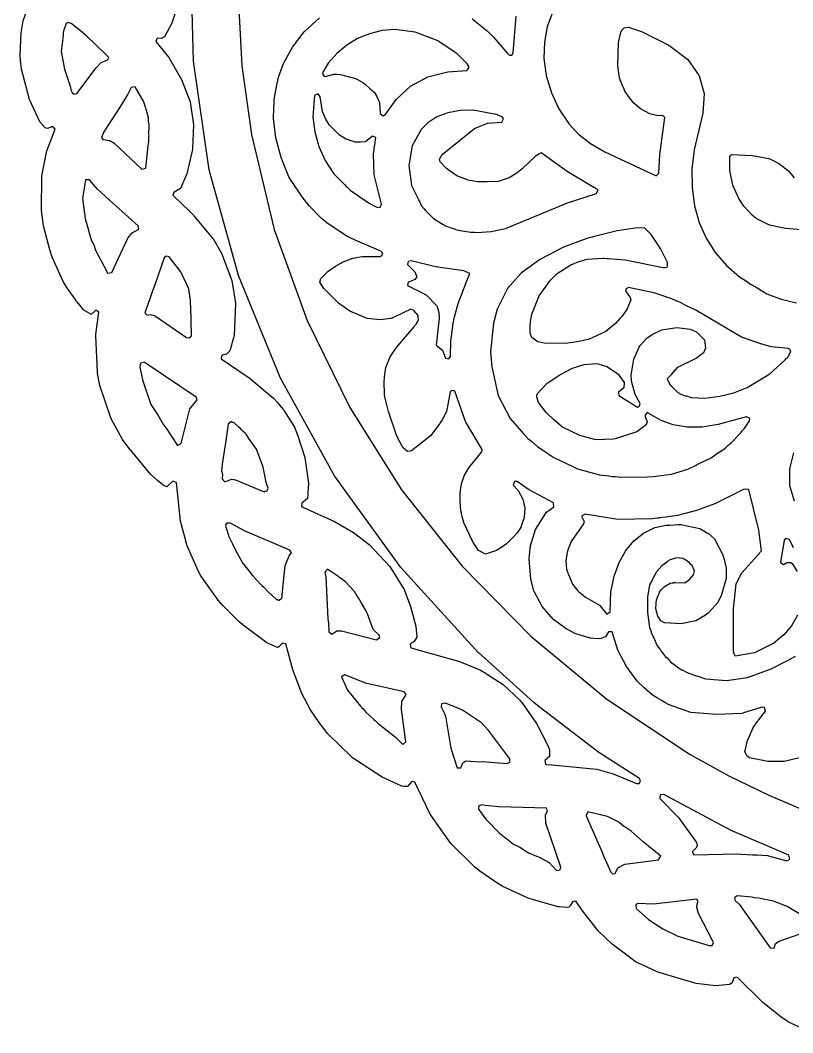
# Model space of a CAD drawing. Header units: millimetres. Extents: x 0 to 300, y 0 to 298.
# Drawn here: x 0.2 to 105.9, y 6.2 to 144.7 of the extents above; entities that cross this region are included whole.
import ezdxf

# ---------------------------------------------------------------- set-up
doc = ezdxf.new("R2010")
doc.units = ezdxf.units.MM
doc.layers.add('CUT', color=7, linetype='CONTINUOUS')

msp = doc.modelspace()

# ---------------------------------------------------------------- linework, layer by layer
at = {"layer": 'CUT'}
for points in [[(22.0063, 147.615), (20.9341, 144.3158), (19.9106, 142.4649), (19.4864, 142.2137), (18.9294, 142.2583), (18.725, 141.8301), (20.5027, 139.6395), (22.2704, 136.6179), (23.4308, 133.5525), (23.9144, 130.4086), (23.7611, 127.1139), (23.7493, 127.0538), (22.9734, 123.7123), (22.1097, 121.7023), (21.1961, 121.1824), (21.0795, 120.7797), (23.4083, 118.5512), (23.8423, 118.1037), (23.8939, 118.0504), (23.9507, 117.9918), (23.9617, 117.9805), (26.6746, 114.668), (27.737, 112.8545), (29.1257, 109.1107), (29.6518, 106.0472), (29.4698, 101.6215), (28.879, 99.5011), (28.3909, 99.0662), (27.7757, 98.9083), (27.6944, 98.4083), (31.5331, 95.8025), (34.8275, 93.0523), (35.3309, 92.4988), (36.1803, 91.4729), (36.2026, 91.446), (36.2735, 91.3604), (36.3162, 91.3088), (37.7022, 89.0684), (38.186, 87.8659), (39.123, 84.913), (39.6412, 81.4176), (39.4869, 79.3137), (38.7138, 78.6646), (38.6827, 78.2227), (38.8014, 78.1686), (38.8015, 78.165), (38.9546, 78.0988), (43.1839, 76.1722), (45.8077, 74.6749), (47.9405, 72.9973), (50.7725, 70.0101), (52.6541, 67.0163), (52.6737, 66.9794), (52.7329, 66.8556), (53.6067, 64.5253), (53.6071, 64.5239), (54.3355, 61.8256), (54.4591, 60.3586), (54.0892, 59.7624), (53.5624, 59.3773), (53.6392, 58.8659), (60.1645, 57.058), (60.7549, 56.8475), (63.1761, 55.8348), (63.723, 55.5074), (63.8088, 55.4561), (63.8659, 55.4219), (64.144, 55.2554), (66.2928, 53.8604), (68.4843, 51.7501), (68.6505, 51.5745), (68.7329, 51.4874), (68.7555, 51.4636), (68.8054, 51.4109), (70.8478, 48.5457), (72.4129, 45.4473), (72.5538, 45.0594), (72.5611, 45.0394), (72.583, 44.979), (72.5916, 44.9553), (72.6337, 44.0362), (71.9846, 43.4561), (72.0626, 42.9564), (72.1914, 42.9444), (72.1931, 42.9397), (72.9215, 42.8767), (79.0988, 42.3035), (81.3456, 41.66), (84.5179, 40.3065), (84.8622, 40.3255), (85.0704, 40.6437), (84.92, 40.993), (79.3772, 44.5722), (71.1823, 50.8132), (70.4704, 51.4151), (62.878, 58.2351), (62.8695, 58.243), (62.8662, 58.2461), (62.866, 58.2462), (62.8629, 58.2492), (52.2553, 69.851), (43.2128, 82.3968), (35.8023, 95.7601), (30.0547, 109.7887), (26.0605, 124.2716), (23.88, 139.1191), (23.5453, 152.8658)], [(108.5571, 6.235), (105.3202, 7.7034), (105.3178, 7.7046), (105.3109, 7.7082), (105.3064, 7.7106), (105.2884, 7.7199), (104.2548, 8.4058), (101.8228, 10.3526), (98.2912, 13.8319), (97.8519, 13.7644), (97.6277, 13.0494), (97.2583, 12.8153), (95.3389, 12.6476), (92.6737, 12.9798), (87.4399, 14.5129), (87.2564, 14.5902), (84.7124, 15.7901), (84.3956, 15.9485), (83.916, 16.2809), (81.1907, 18.3361), (79.2742, 20.1928), (77.1787, 22.8484), (76.2219, 24.2237), (75.7434, 24.1462), (75.4388, 23.6011), (75.2601, 23.3954), (75.0309, 23.3452), (73.9945, 23.4434), (73.809, 23.4744), (69.8029, 24.6164), (66.1176, 26.2912), (65.1267, 26.9147), (63.0686, 28.3473), (62.3569, 28.9248), (59.1182, 32.1104), (56.2714, 36.1381), (54.1852, 40.5158), (53.7753, 40.59), (53.1912, 39.9114), (53.1584, 39.9094), (52.5832, 39.908), (52.3963, 39.9817), (49.73, 41.2034), (45.9415, 43.6575), (45.5803, 43.8992), (45.5132, 43.9603), (42.2577, 47.1271), (41.1039, 48.6607), (39.929, 50.4102), (38.7235, 52.636), (37.4741, 55.8915), (36.5436, 59.433), (36.0757, 59.5073), (35.5774, 58.9995), (35.4163, 58.9316), (35.3779, 58.9335), (33.936, 59.5608), (30.8532, 61.833), (30.7055, 61.9608), (30.6573, 62.0025), (30.6523, 62.0068), (30.1291, 62.4595), (27.9272, 64.6854), (27.2792, 65.3845), (24.9193, 68.7237), (24.587, 69.3263), (23.0179, 72.8486), (22.1267, 76.2275), (21.5651, 81.49), (21.0562, 81.6717), (20.2668, 80.9047), (19.8147, 81.0778), (19.7726, 81.1053), (19.7573, 81.1153), (19.7406, 81.1262), (19.6788, 81.1666), (18.9878, 81.761), (18.03, 82.6558), (15.2644, 85.9495), (15.263, 85.9514), (15.2454, 85.9751), (15.2366, 85.9868), (14.1879, 87.3947), (12.6447, 90.2138), (11.0585, 94.7781), (10.7599, 96.3988), (10.7386, 96.6473), (10.5251, 101.5465), (10.5334, 101.761), (10.9377, 104.8147), (10.5318, 105.0766), (9.8769, 104.4831), (9.8251, 104.5004), (8.8877, 105.0868), (7.9788, 106.185), (7.9215, 106.2642), (7.856, 106.3545), (7.7011, 106.5682), (6.6358, 108.0379), (6.1152, 108.8872), (4.5518, 112.3209), (4.2416, 113.3051), (3.3866, 116.5876), (3.1076, 118.7001), (3.1404, 123.4384), (3.8074, 126.8648), (4.9617, 129.8048), (4.6306, 130.1842), (3.9372, 129.8944), (3.6112, 129.994), (2.8891, 130.8246), (1.4577, 133.8747), (0.366, 138.028), (0.2368, 139.2205), (0.1865, 139.9252), (0.3051, 143.0114), (0.583, 144.6344), (2.0268, 148.7918)], [(30.0143, 148.0305), (30.5271, 138.4811), (31.8247, 129.0778), (34.9506, 116.1232), (39.4379, 103.6483), (45.2819, 91.7438), (52.3612, 80.503), (60.6444, 70.0432), (70.0478, 60.462), (80.4422, 51.8701), (91.8682, 44.3003), (97.1611, 41.3958), (102.6156, 38.7444), (108.2011, 36.3721)], [(73.0387, 145.7618), (72.2997, 143.8427), (71.9133, 141.7061), (71.8535, 139.4801), (72.1758, 137.1549), (72.8661, 134.8029), (73.895, 132.6248), (75.2968, 130.5205), (76.5949, 129.1383), (78.2283, 127.864), (80.2065, 126.7127), (87.1894, 123.4523), (87.559, 123.8086), (87.6921, 126.3339), (88.4162, 131.4298), (88.1097, 131.7121), (87.4386, 131.6421), (86.3382, 131.9206), (85.0766, 132.6086), (84.1655, 133.3719), (83.6081, 134.0427), (82.9351, 135.0357), (82.7688, 135.4319), (82.7362, 135.5095), (82.7031, 135.5885), (82.2897, 136.5731), (82.1983, 136.8356), (81.9847, 138.4652), (82.0757, 141.6817), (82.3517, 143.0414), (82.4989, 143.3624), (82.8354, 143.6753), (83.4216, 143.7551), (85.2029, 143.1696), (88.9643, 141.3034), (91.5424, 139.3608), (91.5425, 139.3607), (91.5442, 139.3586), (91.5486, 139.3532), (91.563, 139.3354), (93.0877, 137.1307), (93.7678, 134.7217), (93.6161, 131.9909), (92.4116, 127.0134), (92.1103, 124.3852), (92.137, 121.8456), (92.4727, 119.3474), (93.1039, 117.0506), (94.0597, 114.9101), (95.2774, 112.9674), (96.8288, 111.1992), (98.5967, 109.6149), (99.5612, 109.0228), (100.104, 108.6112), (100.9011, 108.2003), (102.3319, 107.322), (104.3239, 106.5817), (106.4133, 106.0777)], [(106.8181, 43.8414), (104.7283, 43.319), (102.5116, 43.3185), (99.994, 43.8581), (99.6291, 44.1245), (99.362, 44.7107), (99.4291, 45.0333), (99.4649, 45.2051), (99.5024, 45.3857), (99.6428, 46.0603), (100.4346, 47.8658), (100.4985, 47.9775), (101.0606, 48.7952), (101.1243, 48.8879), (101.2, 48.998), (102.1769, 50.2249), (102.0405, 50.7197), (101.699, 50.7762), (99.1814, 49.9834), (99.1578, 49.9778), (99.1431, 49.9743), (99.1138, 49.9673), (98.9309, 49.9236), (95.4982, 49.746), (91.9595, 50.0536), (88.9771, 51.0772), (88.4118, 51.4123), (88.0453, 51.6295), (87.4004, 52.0118), (87.0349, 52.2285), (86.6577, 52.4709), (85.5711, 53.4298), (84.6177, 54.3081), (83.1345, 56.3076), (81.9828, 58.5482), (81.1713, 61.0581), (80.6919, 61.0844), (80.2904, 60.4078), (79.4888, 60.0993), (78.6806, 60.1456), (78.2599, 60.1908), (78.2509, 60.1934), (78.2192, 60.2024), (78.1843, 60.2123), (77.8966, 60.2939), (76.232, 60.7819), (74.8876, 61.4815), (73.1701, 62.7355), (71.5925, 64.5513), (70.467, 66.6712), (70.0675, 68.2928), (69.8502, 71.0754), (69.966, 72.4676), (69.985, 72.6003), (69.9948, 72.6691), (70.0247, 72.8784), (70.0456, 73.0246), (70.6966, 75.0696), (72.2167, 77.4398), (73.227, 78.1613), (73.1433, 78.7223), (69.752, 80.5312), (68.21, 81.6414), (67.8271, 81.6261), (67.6563, 81.1401), (68.3206, 80.3852), (68.3638, 80.3226), (68.9543, 79.2325), (69.2539, 78.0028), (69.1636, 76.7767), (69.0016, 76.2941), (68.8741, 75.9142), (68.7469, 75.5351), (68.7142, 75.4377), (68.1788, 74.6246), (68.099, 74.5231), (68.0454, 74.455), (67.9904, 74.3851), (66.707, 73.1018), (65.9313, 72.561), (65.3701, 72.1978), (63.8432, 71.6915), (62.8857, 72.2055), (62.0533, 73.473), (60.9511, 75.8694), (60.6687, 76.8061), (60.6234, 77.03), (60.5835, 77.2266), (60.5564, 77.3604), (60.4906, 77.6855), (60.39, 78.9209), (60.3737, 80.0612), (60.5607, 81.3005), (60.7514, 81.878), (60.9475, 82.407), (61.5528, 83.5249), (63.3307, 85.6996), (63.3998, 86.0106), (61.1443, 89.7573), (61.1071, 89.8527), (59.6386, 93.9866), (59.2781, 94.0852), (59.0088, 93.8796), (58.6085, 91.6595), (58.5108, 91.2452), (58.5099, 91.2414), (58.5068, 91.2285), (58.5065, 91.227), (57.927, 90.0486), (57.6485, 89.6425), (57.5821, 89.5457), (57.476, 89.3909), (57.4559, 89.3616), (56.3196, 87.8617), (53.7143, 85.8338), (53.5639, 85.7722), (53.1584, 85.7496), (52.5495, 86.2618), (51.7163, 87.8448), (50.5843, 91.2179), (50.1608, 92.8422), (50.1557, 92.8615), (50.1236, 92.9846), (50.0796, 93.1536), (50.0579, 93.29), (50.0442, 93.4137), (49.9996, 95.4253), (50.0211, 95.7146), (50.0323, 95.8671), (50.0388, 95.9537), (50.0633, 96.2856), (50.238, 97.2344), (50.8272, 98.662), (51.6529, 99.9395), (52.6146, 101.0834), (54.0844, 102.7809), (54.1609, 102.9143), (54.3861, 103.1753), (54.4035, 103.2109), (54.4278, 103.2399), (54.4839, 103.375), (54.6944, 103.8047), (54.6811, 103.8503), (54.6865, 103.8634), (54.6347, 104.0732), (54.6489, 104.3296), (54.0686, 105.02), (53.6345, 105.2167), (51.3649, 104.1023), (51.0206, 103.9845), (50.9108, 103.9469), (50.8867, 103.9387), (50.8796, 103.9362), (49.4304, 103.7494), (47.6584, 103.9413), (45.2709, 104.9112), (43.7467, 106.041), (41.7187, 108.0159), (41.1851, 108.9056), (41.308, 109.3799), (42.3187, 110.4193), (43.315, 111.0898), (44.3973, 111.6953), (45.7208, 112.1977), (46.954, 112.4171), (49.449, 112.3949), (49.7253, 112.6065), (49.7476, 112.9172), (49.5411, 113.1504), (46.3426, 114.4894), (45.4056, 114.9036), (44.8065, 115.2573), (42.1566, 117.0215), (41.3776, 117.6598), (39.7353, 119.3555), (38.75, 120.5592), (37.1881, 122.9417), (36.9631, 123.3), (35.8811, 125.9372), (35.176, 128.6205), (34.8364, 131.2789), (34.8849, 132.7369), (34.9256, 133.4359), (34.9334, 133.5717), (34.9489, 133.8386), (34.9663, 134.1369), (35.3289, 136.1349), (35.3714, 136.2857), (35.4137, 136.4358), (35.4447, 136.5457), (35.5486, 136.9148), (36.2109, 138.8275), (37.4352, 141.0621), (39.0414, 143.1279), (41.1248, 145.0298)], [(62.0236, 144.9348), (64.0643, 143.2764), (64.9901, 142.3631), (66.3748, 140.7886), (66.8154, 140.2357), (66.8622, 140.2345), (67.1235, 139.9373), (67.4356, 139.966), (67.6412, 140.2494), (68.0715, 145.2644)], [(107.0897, 116.0717), (104.9297, 116.249), (102.9289, 116.6369), (102.6196, 116.7365), (101.0827, 117.5202), (100.9146, 117.613), (100.3681, 118.0775), (99.2207, 119.2707), (98.5126, 120.3342), (97.6935, 122.1875), (97.3187, 123.9566), (97.3025, 124.2005), (97.2991, 124.2531), (97.2907, 124.3784), (97.2671, 124.7339), (97.2876, 126.0452), (97.3896, 126.278), (97.5556, 126.3643), (100.3378, 126.2216), (102.6287, 125.8236), (102.951, 125.6864), (103.9806, 125.1375), (105.3089, 124.1473), (106.0957, 123.1773)], [(106.0172, 85.5534), (105.4766, 83.3574), (105.4557, 81.0807), (106.1088, 79.0094)], [(106.5472, 63.3367), (105.7236, 61.8886), (104.6599, 60.6445), (103.3021, 59.5335), (100.6525, 58.2089), (98.0096, 57.761), (97.9904, 57.8123), (97.9663, 57.8769), (97.8945, 58.0687), (97.7722, 58.3957), (97.7722, 64.2055), (98.1433, 67.6142), (98.1498, 67.6289), (98.1515, 67.6327), (98.1567, 67.6445), (98.1626, 67.6578), (98.9467, 69.1268), (101.0596, 71.529), (101.3072, 71.7552), (101.3603, 71.8708), (101.6083, 72.1527), (101.2499, 74.9628), (99.8807, 80.5445), (99.2691, 80.5817), (95.2278, 78.5712), (92.7294, 77.6543), (90.1122, 76.9827), (88.5437, 76.7321), (87.6831, 76.6431), (87.5686, 76.6313), (87.3545, 76.6091), (86.6603, 76.5374), (81.9653, 76.4301), (77.4948, 77.1845), (77.0119, 76.8755), (77.338, 76.1603), (77.2674, 75.836), (75.5598, 73.4384), (75.3187, 72.7637), (75.253, 72.65), (75.2259, 72.5039), (75.0282, 71.9507), (74.8445, 70.7523), (74.9311, 69.623), (75.0903, 69.2244), (75.0997, 69.1244), (75.4297, 68.3746), (75.7511, 67.5701), (76.5043, 66.6566), (76.593, 66.5828), (76.6199, 66.5432), (77.2057, 66.0738), (77.5272, 65.8068), (79.4359, 64.7118), (80.4443, 63.4886), (80.8915, 63.7908), (81.0245, 66.554), (81.4496, 68.6751), (82.1248, 70.5472), (83.0377, 72.2048), (84.1335, 73.5111), (85.4669, 74.5652), (87.0222, 75.3203), (88.3538, 75.6337), (88.557, 75.6479), (88.671, 75.6559), (89.0561, 75.6828), (90.187, 75.7619), (90.5654, 75.7741), (93.1896, 75.2264), (93.9462, 74.7571), (94.1626, 74.6229), (94.2748, 74.5534), (94.3488, 74.5074), (95.1797, 73.7791), (96.3445, 71.6113), (96.3975, 71.3896), (96.4224, 71.2856), (96.4983, 70.9683), (96.7846, 69.7722), (96.7863, 68.4764), (96.7863, 68.3784), (96.0951, 66.0068), (95.5918, 65.0405), (94.4325, 63.693), (94.325, 63.6115), (93.9706, 63.3479), (92.6404, 62.5942), (92.6259, 62.5877), (90.611, 62.1823), (88.3605, 62.3217), (87.867, 62.5847), (87.4448, 63.2302), (87.1792, 64.2372), (87.1997, 65.007), (87.2649, 65.4516), (87.4612, 66.0361), (87.5597, 66.2431), (87.6141, 66.3574), (87.6434, 66.419), (87.6744, 66.4842), (87.9426, 66.8702), (88.3394, 67.2857), (89.103, 67.7276), (89.4252, 67.7719), (89.5694, 67.7917), (89.611, 67.7974), (89.7882, 67.8218), (91.1262, 67.7916), (91.7924, 68.2225), (92.3152, 68.8718), (92.4418, 69.4189), (92.4357, 69.433), (92.4508, 69.4717), (92.3596, 69.6119), (92.1372, 70.1341), (91.8989, 70.3197), (91.7863, 70.4928), (91.131, 70.9726), (91.0326, 70.9947), (90.8807, 71.1131), (90.0132, 71.2056), (89.009, 70.8573), (88.8696, 70.7336), (88.7907, 70.713), (87.9652, 70.0872), (87.2415, 69.275), (86.6872, 68.2569), (86.6136, 68.045), (86.314, 67.496), (86.039, 65.8108), (86.0392, 65.6203), (86.0371, 65.611), (86.0392, 65.5782), (86.0405, 63.6971), (86.3018, 61.6865), (86.4849, 61.242), (86.538, 60.9458), (86.8614, 60.3277), (87.3484, 59.145), (87.745, 58.6389), (87.8422, 58.453), (88.215, 58.039), (88.5027, 57.6718), (88.6966, 57.504), (89.1694, 56.979), (89.8703, 56.489), (90.2624, 56.1499), (90.7368, 55.8832), (90.7979, 55.8405), (90.8583, 55.8149), (91.4356, 55.4905), (92.32, 55.1957), (92.6603, 55.0515), (92.8949, 55.0041), (93.9602, 54.649), (96.8251, 54.4364), (99.7249, 54.8465), (102.9247, 55.992), (105.0794, 57.1173), (105.4755, 57.298), (105.5696, 57.3732), (106.2933, 57.7511)], [(106.0055, 72.5562), (105.4396, 73.7177), (104.9254, 73.8562), (104.7139, 73.5921), (104.236, 70.5333), (104.6469, 70.2794), (105.1078, 70.5513), (105.6581, 70.5628), (105.817, 70.4134), (106.5091, 69.3263)]]:
    msp.add_lwpolyline(points, dxfattribs=at)
for points in [[(7.5262, 134.6044), (7.931, 134.6998), (10.5698, 138.2321), (11.2778, 138.9589), (12.1869, 139.3008), (12.3323, 139.6153), (11.8809, 140.0554), (11.8808, 140.0562), (11.8483, 140.0871), (9.2763, 142.5941), (7.9793, 143.6475), (7.7775, 143.7598), (7.1333, 144.2891), (6.7457, 144.429), (6.461, 144.2939), (6.3203, 143.8569), (6.1298, 143.3889), (6.1063, 143.1926), (6.0414, 142.991), (6.0416, 142.6507), (5.7773, 140.4395), (6.2486, 138.0161), (7.0047, 135.686), (7.1725, 135.071), (7.2141, 135.0408), (7.2537, 134.9185), (7.2566, 134.9152), (7.3061, 134.7292), (7.4144, 134.7334)], [(43.5112, 137.3369), (44.0236, 137.3131), (46.0514, 136.7571), (46.329, 136.6214), (47.0808, 136.2211), (47.4399, 135.9231), (48.0136, 135.4015), (48.3351, 135.1092), (48.461, 134.9947), (48.6454, 134.8271), (48.9917, 134.3069), (49.3578, 133.4738), (49.4392, 131.9621), (49.856, 131.668), (50.1309, 131.8063), (51.6116, 133.9021), (53.612, 135.7057), (55.9585, 136.9818), (58.6965, 137.6879), (61.3017, 137.8338), (61.627, 138.2559), (61.4895, 138.4661), (61.5228, 138.5149), (61.2791, 138.7876), (61.1397, 139.0006), (59.9456, 140.165), (57.2198, 141.9326), (54.2393, 143.1141), (51.4383, 143.4705), (49.7271, 143.3241), (47.9838, 142.8717), (46.3472, 142.227), (44.8895, 141.3251), (43.5029, 140.1828), (42.3301, 138.8533), (41.5273, 137.5167), (41.6248, 137.2648), (41.6245, 137.2318), (41.6431, 137.2176), (41.6761, 137.1325), (41.7395, 137.1442), (41.8971, 137.0242), (43.095, 137.3483)], [(17.3919, 124.4825), (17.6807, 127.5571), (17.7819, 128.0793), (17.7991, 128.8169), (17.809, 128.9223), (17.8045, 129.0493), (17.8363, 130.4125), (17.7392, 130.9048), (17.7225, 131.3784), (17.4502, 132.3697), (17.4024, 132.6121), (17.3397, 132.7721), (17.1174, 133.581), (15.8994, 135.6306), (15.374, 135.5183), (14.8931, 134.5953), (13.9217, 132.9872), (11.6092, 129.4378), (11.3189, 128.6788), (11.4957, 128.4249), (12.43, 128.2847), (13.0546, 127.8935), (16.8252, 124.3745)], [(40.4809, 129.4552), (41.0408, 127.4652), (41.9292, 125.5287), (43.1007, 123.7217), (44.5767, 122.2433), (44.8438, 121.9501), (44.9438, 121.8755), (45.3215, 121.4972), (47.378, 120.0607), (47.5514, 119.9314), (47.5967, 119.908), (47.8217, 119.7508), (49.0846, 119.1152), (49.4204, 119.1501), (49.465, 119.2533), (49.4889, 119.2592), (49.5189, 119.3782), (49.6072, 119.5825), (48.6286, 123.5897), (48.5393, 126.4697), (48.8356, 128.6758), (48.3932, 128.868), (47.4245, 128.0986), (46.7711, 128.0244), (46.0077, 128.0268), (44.7868, 128.4538), (43.8875, 128.9968), (42.47, 130.41), (41.9402, 131.3001), (41.5382, 132.2416), (41.2376, 134.2621), (40.9449, 134.6734), (40.4646, 134.4386), (40.2186, 131.476)], [(62.3164, 115.7315), (62.631, 115.6833), (64.6521, 115.805), (66.5753, 116.2423), (74.7414, 119.621), (74.7636, 119.6289), (74.7833, 119.6359), (74.8662, 119.6652), (74.9467, 119.6938), (79.0319, 121.0314), (79.282, 121.5157), (78.8458, 121.7739), (78.7956, 121.843), (78.699, 121.8608), (75.0233, 124.0364), (71.4885, 126.5943), (71.1556, 126.384), (70.9454, 126.2753), (70.8768, 126.2079), (70.6507, 126.065), (68.8936, 124.3915), (68.1702, 123.8468), (68.1409, 123.8247), (68.1337, 123.8193), (68.1234, 123.8115), (67.9315, 123.6671), (67.0785, 123.1491), (65.6072, 122.6566), (64.0885, 122.5984), (62.7888, 122.6094), (61.4864, 122.8597), (59.9456, 123.4546), (59.0196, 124.0646), (58.5382, 124.4304), (57.6627, 125.3359), (57.5714, 125.7232), (57.9379, 126.3408), (62.3624, 129.9079), (64.1452, 130.6454), (66.073, 130.776), (66.3314, 131.2193), (66.1667, 131.4818), (65.4959, 131.7815), (65.3112, 131.8168), (65.1893, 131.8645), (64.8283, 131.9092), (62.1486, 132.4218), (60.3977, 132.3672), (58.7142, 132.0689), (57.2093, 131.4901), (55.9577, 130.6903), (55.0617, 129.7609), (53.8211, 127.53), (53.351, 124.8752), (53.7426, 122.1411), (54.686, 120.1824), (54.6656, 120.1451), (54.8069, 119.9314), (55.1026, 119.3174), (55.4622, 118.9401), (55.6239, 118.6957), (56.1926, 118.1741), (56.7219, 117.6188), (58.0804, 116.7671), (58.2419, 116.7037), (58.381, 116.62), (59.1544, 116.3454), (59.697, 116.1324), (59.7979, 116.1169), (60.0984, 116.0103), (61.8618, 115.7196)], [(12.208, 120.294), (12.1444, 120.3528), (11.7597, 120.708), (10.7687, 121.623), (9.6421, 122.8934), (9.096, 122.8718), (8.7048, 120.3251), (9.0628, 117.6129), (9.9605, 114.5672), (10.2492, 113.9811), (10.4888, 113.2745), (12.0286, 110.3683), (12.1498, 110.1221), (12.715, 110.2351), (14.8711, 114.8349), (14.9184, 114.9068), (15.1336, 115.187), (15.1733, 115.2387), (15.2421, 115.3283), (15.4919, 115.6535), (16.4012, 116.1259), (16.3137, 116.5977), (12.3599, 120.1538)], [(82.315, 82.2357), (83.7374, 82.2545), (85.4929, 82.2069), (86.0369, 82.2848), (86.8213, 82.2952), (89.3209, 82.6506), (91.5337, 83.336), (92.6791, 83.8867), (92.834, 83.9403), (93.0924, 84.0855), (94.7534, 84.8842), (95.7531, 85.5808), (95.7625, 85.5861), (95.7756, 85.5965), (96.6297, 86.1917), (97.0102, 86.5757), (97.4729, 86.9427), (98.728, 88.2261), (99.008, 88.5922), (99.2601, 88.8467), (99.8075, 89.6374), (99.9846, 89.869), (99.9842, 89.928), (100.016, 90.2292), (99.9819, 90.2498), (99.9814, 90.3105), (99.6466, 90.4522), (99.5984, 90.4813), (99.5916, 90.4895), (99.5874, 90.4879), (99.5783, 90.4934), (95.6864, 89.4112), (93.5071, 89.0792), (91.451, 89.0793), (89.5441, 89.3871), (87.8763, 89.962), (85.9903, 91.0488), (85.637, 90.6762), (85.977, 89.8074), (85.8613, 89.4011), (84.5791, 88.4464), (81.6012, 87.4811), (81.3042, 87.4354), (79.0379, 87.3368), (78.7687, 87.3639), (76.7552, 87.9266), (74.3919, 89.0791), (73.1407, 90.1099), (72.1613, 91.0556), (71.0949, 92.4324), (70.8666, 93.1769), (70.8685, 93.3096), (70.8686, 93.3118), (70.8694, 93.3675), (70.8706, 93.4529), (70.9769, 93.6714), (72.2676, 95.0153), (73.9206, 96.1692), (75.7579, 97.1353), (77.3486, 97.6247), (78.4739, 97.7391), (78.9296, 97.7741), (79.2873, 97.7058), (80.4527, 97.3783), (81.6537, 96.6045), (81.9866, 96.3366), (82.8131, 95.1954), (82.7916, 94.431), (82.0625, 93.8461), (82.0808, 93.3751), (84.6447, 91.8131), (84.9443, 91.9767), (85.01, 92.3116), (84.3184, 93.5176), (83.8277, 95.3382), (83.8018, 96.2464), (83.815, 96.457), (84.1446, 98.3443), (84.8837, 100.0207), (85.0137, 100.2346), (85.9165, 101.2187), (86.6456, 101.7441), (87.9692, 102.3821), (90.0165, 102.7022), (91.8647, 102.4585), (92.7073, 102.0974), (92.7449, 102.0717), (92.755, 102.0648), (92.7777, 102.0492), (92.7994, 102.0343), (93.8416, 100.9979), (93.979, 99.887), (93.6678, 99.2178), (92.7436, 98.4879), (90.0477, 97.1629), (89.8069, 96.8779), (89.7804, 96.8657), (89.2468, 96.2549), (89.2403, 96.2278), (88.7279, 95.6921), (89.0977, 94.8984), (89.3798, 94.6285), (89.4274, 94.5184), (90.1649, 93.8148), (90.2907, 93.7566), (90.3694, 93.6814), (90.7356, 93.5511), (91.1599, 93.355), (91.3489, 93.3328), (91.9848, 93.1066), (93.8609, 93.0443), (95.9095, 93.2835), (97.815, 93.7522), (99.6722, 94.4993), (102.757, 96.3574), (104.8623, 98.2555), (104.8707, 98.2669), (104.8811, 98.2762), (105.0633, 98.4847), (105.2147, 98.6087), (105.2416, 98.6887), (105.4001, 98.8701), (105.4247, 99.0297), (105.6365, 99.3213), (105.554, 99.6545), (105.2728, 99.8118), (102.944, 100.0612), (102.8102, 100.0945), (101.9737, 100.3316), (101.5506, 100.4515), (101.4128, 100.4906), (98.879, 101.3776), (92.6221, 105.0487), (91.2665, 105.7019), (90.5275, 106.1249), (90.0147, 106.3051), (89.3418, 106.6293), (87.0815, 107.4124), (83.4276, 108.1474), (83.117, 108.007), (83.0214, 107.7173), (83.6548, 106.8148), (83.7431, 106.5019), (83.2414, 105.2369), (82.5598, 104.24), (82.2996, 103.9587), (82.0136, 103.6496), (81.9318, 103.5611), (81.6481, 103.2544), (80.3303, 102.1388), (77.9539, 101.0655), (76.3988, 100.7572), (74.7834, 100.5227), (71.8911, 100.5506), (71.0044, 100.7561), (70.1771, 101.3157), (69.9707, 101.8992), (69.9492, 103.081), (69.9902, 103.3891), (69.9998, 103.462), (70.0042, 103.4946), (70.007, 103.5157), (70.1972, 104.4992), (71.2166, 107.0172), (72.7261, 109.1608), (73.6792, 110.0882), (75.5466, 111.2699), (75.8585, 111.3935), (76.0278, 111.4605), (76.097, 111.4879), (76.523, 111.6567), (77.7692, 112.0233), (79.9482, 112.1635), (80.0496, 112.1682), (80.5235, 112.1454), (80.5691, 112.1432), (80.676, 112.1381), (82.966, 111.9358), (88.1443, 110.8818), (88.3033, 110.8984), (88.3373, 110.8912), (88.3617, 110.9045), (88.735, 110.9435), (88.7434, 111.1123), (88.7652, 111.1242), (88.7679, 111.4468), (88.7608, 111.4609), (88.7676, 111.5957), (87.8149, 113.5066), (86.5469, 115.4378), (85.6193, 116.3182), (84.3234, 116.3058), (81.8866, 115.9191), (79.1533, 115.2314), (78.712, 115.1407), (78.4643, 115.058), (77.7172, 114.8701), (74.5465, 113.6918), (71.2871, 111.9855), (68.722, 110.1294), (66.8496, 108.0275), (65.4511, 105.186), (64.9317, 103.2932), (64.5486, 99.3739), (64.7003, 97.3311), (65.602, 93.418), (67.2109, 90.2276), (68.7781, 88.4827), (69.0772, 88.1168), (69.2367, 87.972), (69.6543, 87.5071), (70.1917, 87.1058), (70.9623, 86.4068), (72.5395, 85.3526), (72.8187, 85.1441), (72.9404, 85.0847), (73.2222, 84.8963), (75.7852, 83.6927), (75.794, 83.6899), (76.4322, 83.378), (79.4765, 82.5379), (80.7153, 82.4061), (81.1562, 82.3245), (81.5922, 82.3127)], [(23.5204, 101.5066), (23.6203, 101.5315), (23.6163, 101.6689), (23.6345, 101.6996), (23.5423, 105.5735), (23.4904, 105.9683), (23.4889, 106.0189), (23.4838, 106.3994), (23.278, 107.9816), (22.1801, 110.2908), (20.5702, 112.3515), (20.1747, 112.4727), (19.8933, 112.2184), (18.5554, 108.3961), (18.1731, 107.4349), (17.9767, 106.7428), (17.2586, 104.6913), (17.5447, 104.3828), (17.9714, 104.4749), (17.9768, 104.4739), (17.9861, 104.4721), (18.0268, 104.4644), (18.3825, 104.3969), (18.7116, 104.2403), (22.9228, 101.3323), (23.3075, 101.2989), (23.343, 101.3502), (23.4264, 101.3476)], [(54.4616, 109.6059), (54.1858, 109.2768), (53.4489, 108.9566), (53.442, 108.9369), (53.2758, 108.8868), (53.1644, 108.4476), (55.7165, 107.1494), (57.1855, 105.6656), (57.3269, 105.239), (57.4642, 104.7361), (57.5332, 103.9842), (57.0998, 100.2806), (57.9605, 99.6165), (58.3939, 98.4963), (58.8306, 98.4052), (59.0799, 98.7343), (59.1067, 100.8049), (59.4241, 103.241), (59.5637, 103.9705), (60.0927, 105.9651), (61.297, 109.0732), (61.3006, 109.0928), (61.6943, 110.061), (60.8996, 110.4486), (57.0328, 111.0002), (53.6686, 111.8278), (53.2717, 111.719), (53.1787, 111.3181), (54.199, 110.2974)], [(17.2665, 97.8865), (17.2593, 97.8851), (17.1828, 97.9365), (16.6462, 97.8407), (16.5572, 97.3254), (16.9033, 95.5198), (18.0613, 92.1839), (19.0552, 90.6476), (19.7945, 89.3997), (20.1712, 88.9224), (21.6893, 86.5758), (22.2082, 86.809), (23.4014, 91.5587), (24.4067, 92.7865), (24.2589, 93.1797), (17.5679, 97.6776)], [(33.556, 80.2027), (33.7156, 80.306), (33.9733, 80.3479), (34.0273, 80.5077), (34.0304, 80.5097), (34.0295, 80.5142), (34.1059, 80.7406), (33.865, 81.3355), (33.4112, 83.6023), (32.522, 86.0452), (31.4847, 87.5329), (31.1249, 88.0872), (31.0447, 88.1638), (30.9819, 88.2539), (30.7075, 88.4864), (30.4745, 88.7092), (30.3013, 88.9062), (30.1114, 89.0566), (29.4667, 89.6733), (29.3108, 89.6905), (29.2738, 89.7197), (29.2508, 89.7205), (29.1107, 89.8392), (28.9616, 89.7303), (28.8644, 89.7336), (28.7475, 89.574), (28.6579, 89.5086), (28.3603, 87.524), (27.8069, 83.9885), (27.7254, 83.0844), (27.8506, 82.6221), (27.8092, 81.9828), (28.1685, 81.5761), (29.0737, 81.9619), (29.6645, 81.8594)], [(29.1653, 75.778), (28.9234, 75.912), (28.9073, 75.9124), (28.7991, 75.9688), (28.6689, 75.9178), (28.4446, 75.9229), (28.4097, 75.8163), (28.2911, 75.7698), (28.3361, 75.5917), (28.2955, 75.4677), (28.4769, 75.0344), (28.7104, 74.1102), (29.2531, 73.1046), (29.4538, 72.6271), (29.5644, 72.4367), (29.5673, 72.4297), (30.602, 70.5043), (31.9568, 68.7551), (33.1705, 67.5087), (33.2936, 67.36), (33.4523, 67.2193), (34.1611, 66.4915), (35.2686, 65.5079), (35.3828, 65.5086), (35.5299, 65.3782), (36.0001, 65.6602), (36.4537, 70.1252), (37.0214, 71.5716), (37.3027, 71.8686), (37.089, 72.2533), (30.9528, 74.8467)], [(48.9252, 59.9598), (49.3801, 60.312), (49.2924, 60.6115), (48.4825, 61.3868), (48.4636, 61.411), (47.7012, 63.5403), (47.6707, 63.5947), (47.587, 63.8576), (46.8471, 65.0647), (46.4738, 65.7312), (46.3033, 65.9519), (45.905, 66.6017), (44.6952, 67.9295), (43.9269, 68.4681), (43.7765, 68.6139), (42.5593, 69.4352), (42.5488, 69.4343), (42.2482, 69.6451), (41.8551, 69.2334), (42.0008, 68.5773), (42.2701, 62.8534), (42.3668, 62.2542), (42.4172, 61.0794), (42.8289, 60.7346), (43.5, 61.2167), (44.1564, 61.1956)], [(44.6252, 55.1861), (44.1503, 54.9388), (44.9654, 53.1082), (46.7481, 50.885), (46.8893, 50.7473), (46.9028, 50.73), (47.0559, 50.5771), (47.5107, 50.0341), (47.9997, 49.6345), (48.5744, 49.0605), (48.8087, 48.8758), (49.1623, 48.5309), (51.5051, 46.7284), (52.5326, 45.6476), (52.9499, 46.03), (52.3719, 50.4526), (52.4109, 51.5303), (52.9976, 52.4942), (52.7265, 52.848), (47.4515, 54.0722)], [(63.2976, 48.6054), (60.711, 50.3507), (60.29, 50.5194), (60.1156, 50.6333), (58.481, 51.2745), (58.4346, 51.2626), (58.2786, 51.3251), (57.8521, 51.2094), (57.7748, 50.8079), (58.2757, 49.8229), (58.2814, 49.8041), (58.2945, 49.7606), (58.362, 49.5374), (58.4394, 49.2813), (59.1146, 45.1592), (59.9544, 42.4892), (60.4576, 42.4729), (60.7297, 43.1652), (61.1719, 43.4117), (63.1009, 43.2958), (63.4463, 43.3142), (66.8323, 43.0627), (67.1996, 43.2659), (67.1855, 43.6854), (64.3325, 47.5357)], [(92.7398, 32.2344), (92.741, 32.2314), (92.7976, 31.7764), (92.7959, 31.7714), (92.759, 31.6626), (92.7418, 31.6119), (92.7227, 31.5559), (92.1501, 30.9989), (92.346, 30.5604), (98.1664, 30.7266), (100.3716, 30.591), (100.5928, 30.5774), (100.9957, 30.5526), (102.4591, 30.4626), (102.5726, 30.4482), (105.092, 29.7586), (105.5183, 29.9663), (105.357, 30.5061), (97.4863, 33.8972), (88.2568, 38.8435), (87.7619, 38.7594), (87.7199, 38.2818), (90.2806, 35.6961)], [(65.7048, 33.5941), (66.6503, 32.8518), (66.7132, 32.7938), (66.7783, 32.7513), (67.6772, 32.0454), (68.547, 31.5973), (69.7211, 30.8312), (71.2811, 30.1884), (72.5702, 29.5242), (73.5826, 28.4286), (74.0923, 28.507), (74.1775, 28.881), (72.124, 34.9229), (72.0576, 35.995), (72.3507, 36.5971), (72.2028, 36.9403), (65.6818, 37.1313), (63.8263, 37.3185), (63.3852, 37.3928), (62.9263, 37.2558), (62.9026, 36.8097), (63.9115, 35.4421)], [(82.91, 29.3059), (87.5395, 29.8783), (87.8254, 30.3782), (85.4094, 32.3453), (83.7983, 33.7845), (82.9619, 34.3475), (82.8227, 34.4561), (82.8057, 34.465), (82.109, 35.0323), (80.5607, 35.7912), (79.7298, 36.0013), (79.6693, 36.0269), (79.3993, 36.0849), (77.8703, 36.4717), (77.8453, 36.4188), (77.8363, 36.4207), (77.7664, 36.2515), (77.6313, 35.9656), (77.64, 35.9456), (77.6196, 35.8963), (79.2818, 32.1543), (79.8162, 30.9202), (80.1075, 30.1804), (80.2363, 29.95), (81.0029, 28.1799), (81.2369, 27.9778), (81.5796, 28.0216), (81.9655, 28.8103)], [(109.3886, 20.6165), (109.5481, 21.1597), (108.1861, 21.695), (105.1234, 23.497), (103.2802, 24.2131), (101.2099, 24.6639), (100.6865, 24.7003), (100.3581, 24.7851), (98.3079, 24.9602), (97.9497, 24.6871), (98.0149, 24.3104), (98.5488, 23.811), (102.8058, 17.8447), (103.3484, 17.7846), (103.5472, 18.4203), (104.0415, 18.741)], [(92.8993, 22.8746), (92.7734, 23.3618), (92.7899, 23.5546), (92.7951, 23.6152), (92.799, 23.6614), (92.8181, 23.8848), (92.967, 24.196), (92.7677, 24.5108), (86.8264, 23.8183), (84.7025, 23.9041), (84.4108, 23.7156), (84.4568, 23.2343), (86.1446, 21.7185), (88.0982, 20.4357), (90.1577, 19.4661), (94.4502, 18.1507), (94.8904, 18.1739), (95.0445, 18.5868), (93.005, 22.5645)]]:
    msp.add_lwpolyline(points, close=True, dxfattribs=at)

doc.saveas('drawing.dxf')
